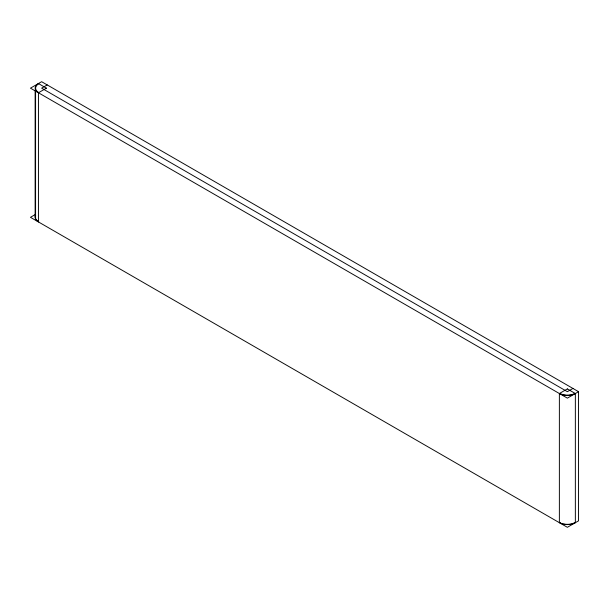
<?xml version="1.0" encoding="UTF-8"?>
<svg xmlns="http://www.w3.org/2000/svg" width="609" height="609" viewBox="0 0 609 609"><rect width="100%" height="100%" fill="white"/><g stroke="black" fill="none" stroke-linecap="round" stroke-linejoin="round"><path stroke-width="0.91" d="M47.228 84.925L41.633 88.153L567.367 391.686L572.955 388.451M35.246 214.551L30.45 217.314L567.367 527.303L578.55 520.847L578.55 391.686L41.633 81.697L30.45 88.153L567.367 398.141L578.55 391.686M35.581 90.056L35.581 217.314M35.132 90.056L35.132 217.314M575.033 522.507A10.848 6.265 0 0 1 571.516 523.862M570.717 524.029A10.848 6.265 0 0 1 564.01 524.029M563.211 523.862A10.848 6.265 0 0 1 561.696 523.413M560.988 523.146A10.848 6.265 0 0 1 560.318 522.842M38.763 221.745A10.848 6.265 0 0 1 37.179 220.587M36.768 220.161A10.848 6.265 0 0 1 36.411 219.712M36.114 219.255A10.848 6.265 0 0 1 35.885 218.783M35.619 217.809A10.848 6.265 0 0 1 35.619 216.827M38.443 83.54A11.297 6.524 0 0 0 38.443 92.766L38.443 221.927A11.297 6.524 0 0 1 35.68 215.304M46.429 88.153L38.763 92.583A10.848 6.265 0 0 1 38.763 83.73L46.429 88.153M567.367 388.915L559.694 393.345A10.848 6.265 0 0 0 575.033 393.345L567.367 388.915M575.353 522.689L575.353 393.528A11.297 6.524 0 0 1 559.374 393.528L559.374 522.689A11.297 6.524 0 0 0 575.353 522.689"/></g></svg>
